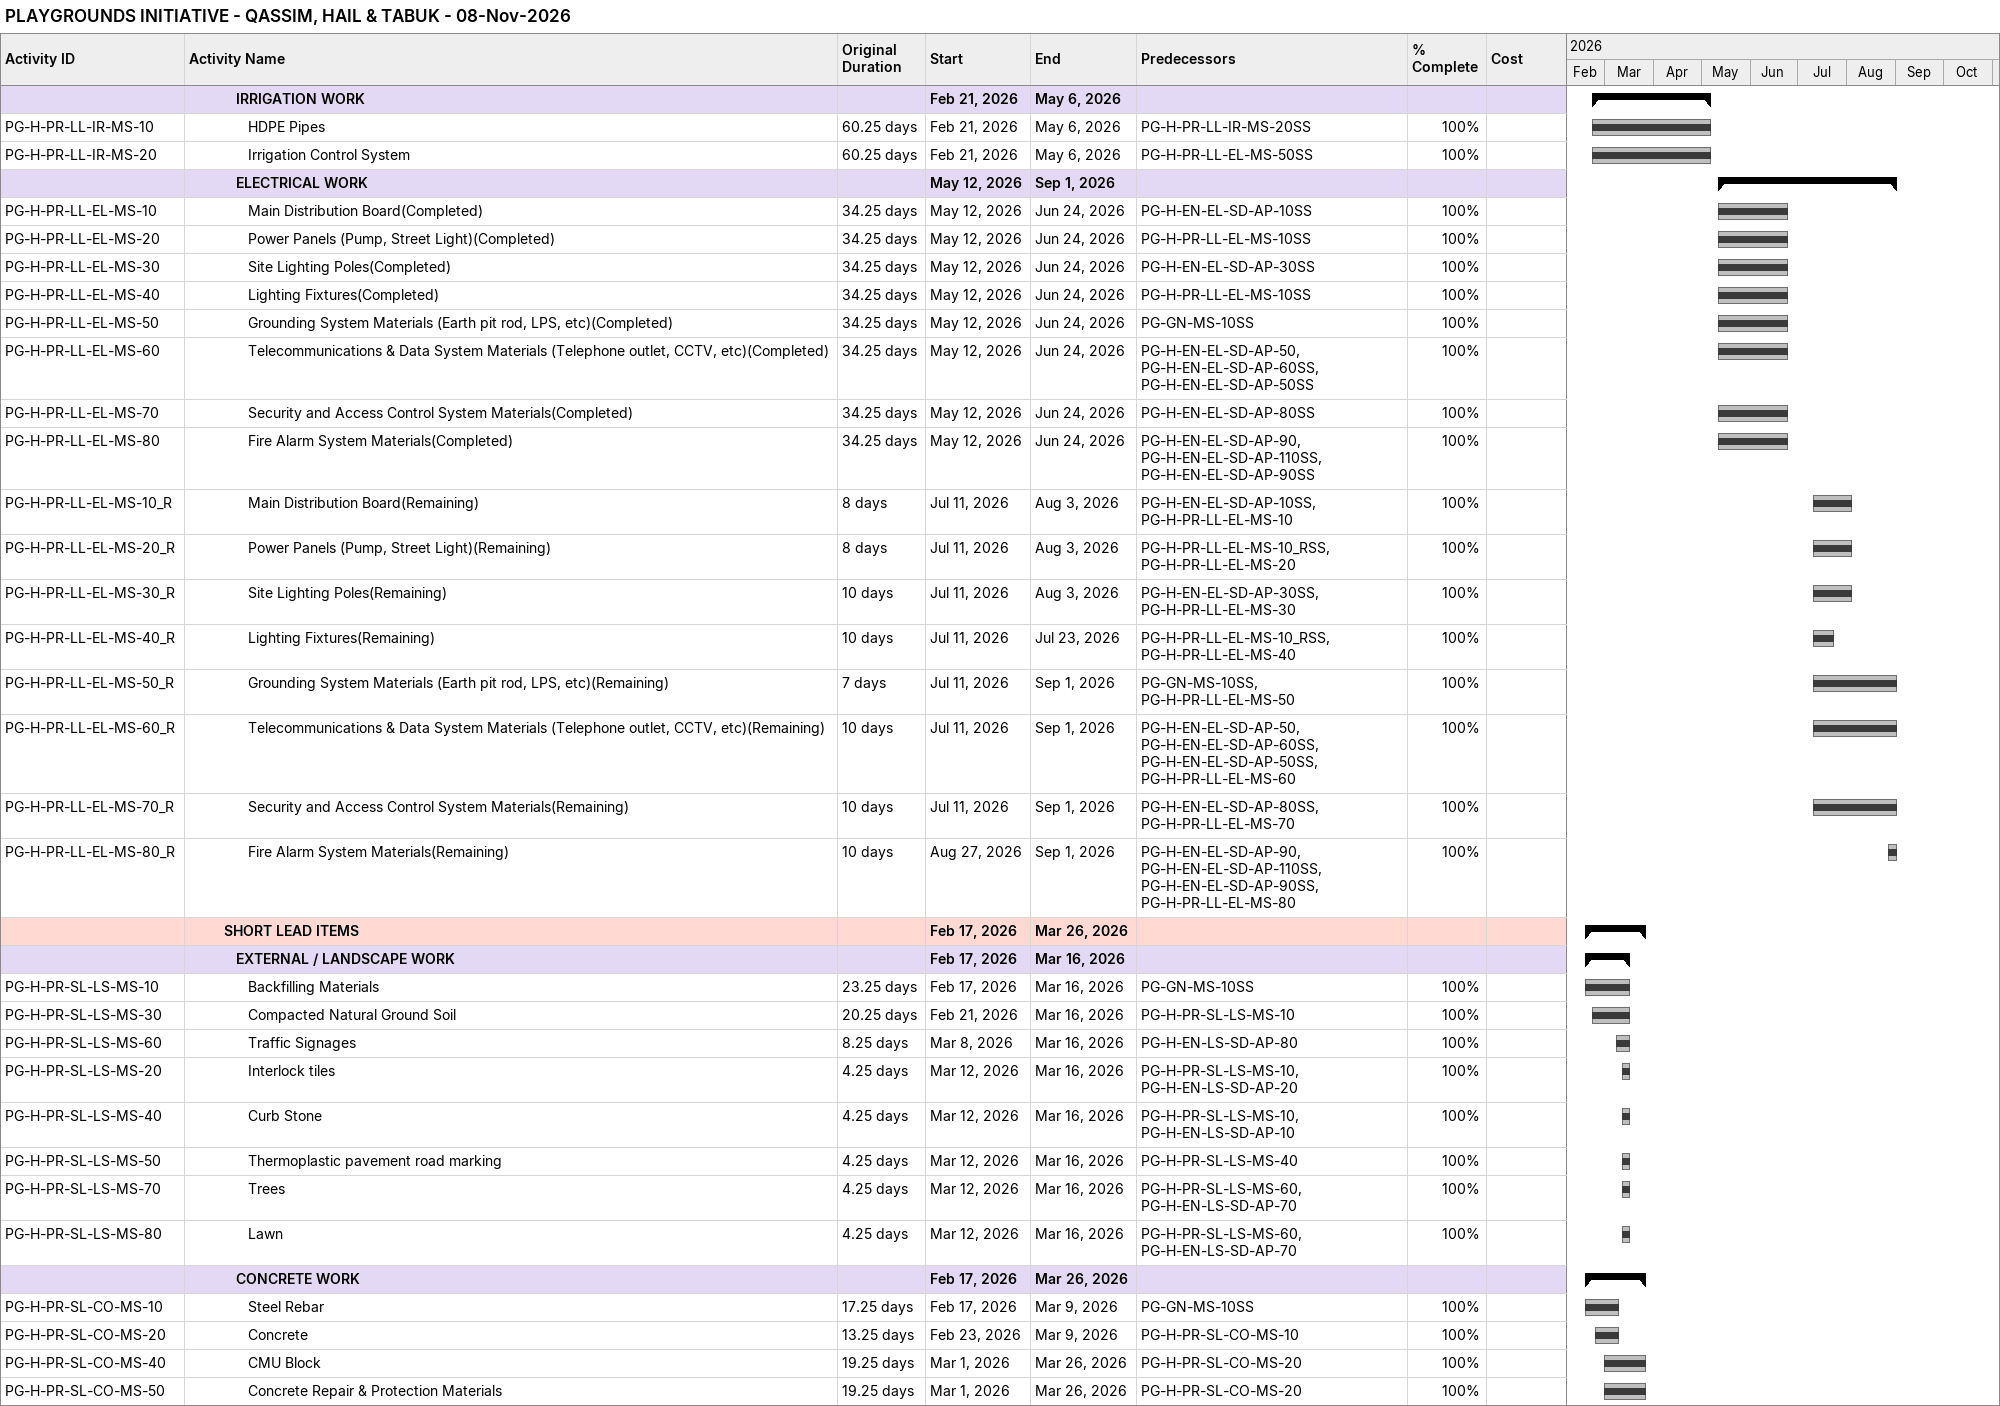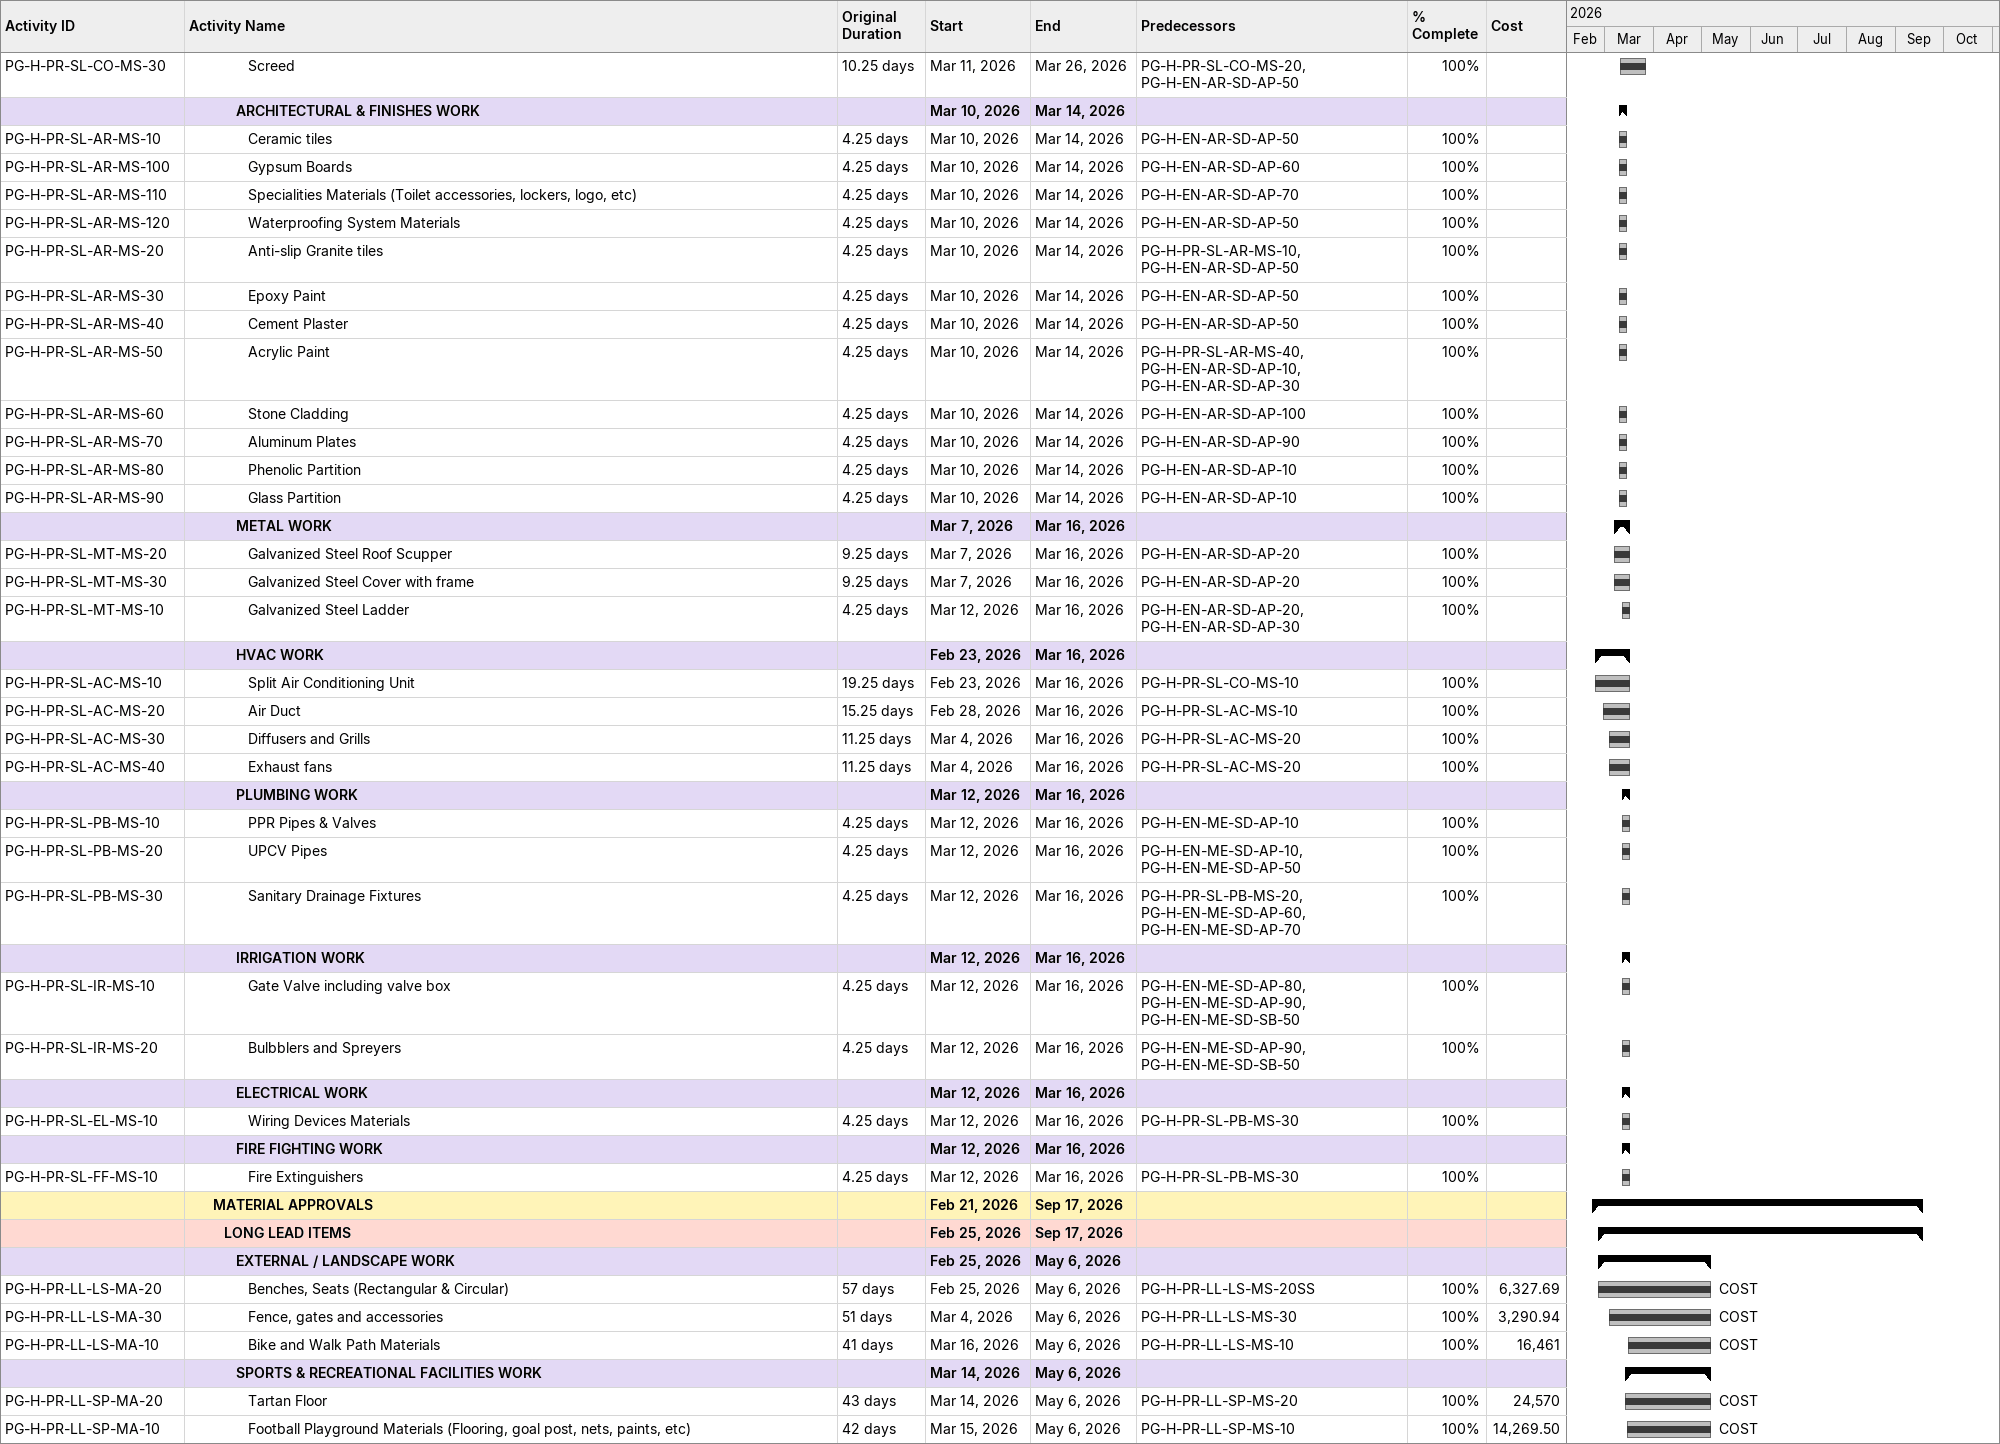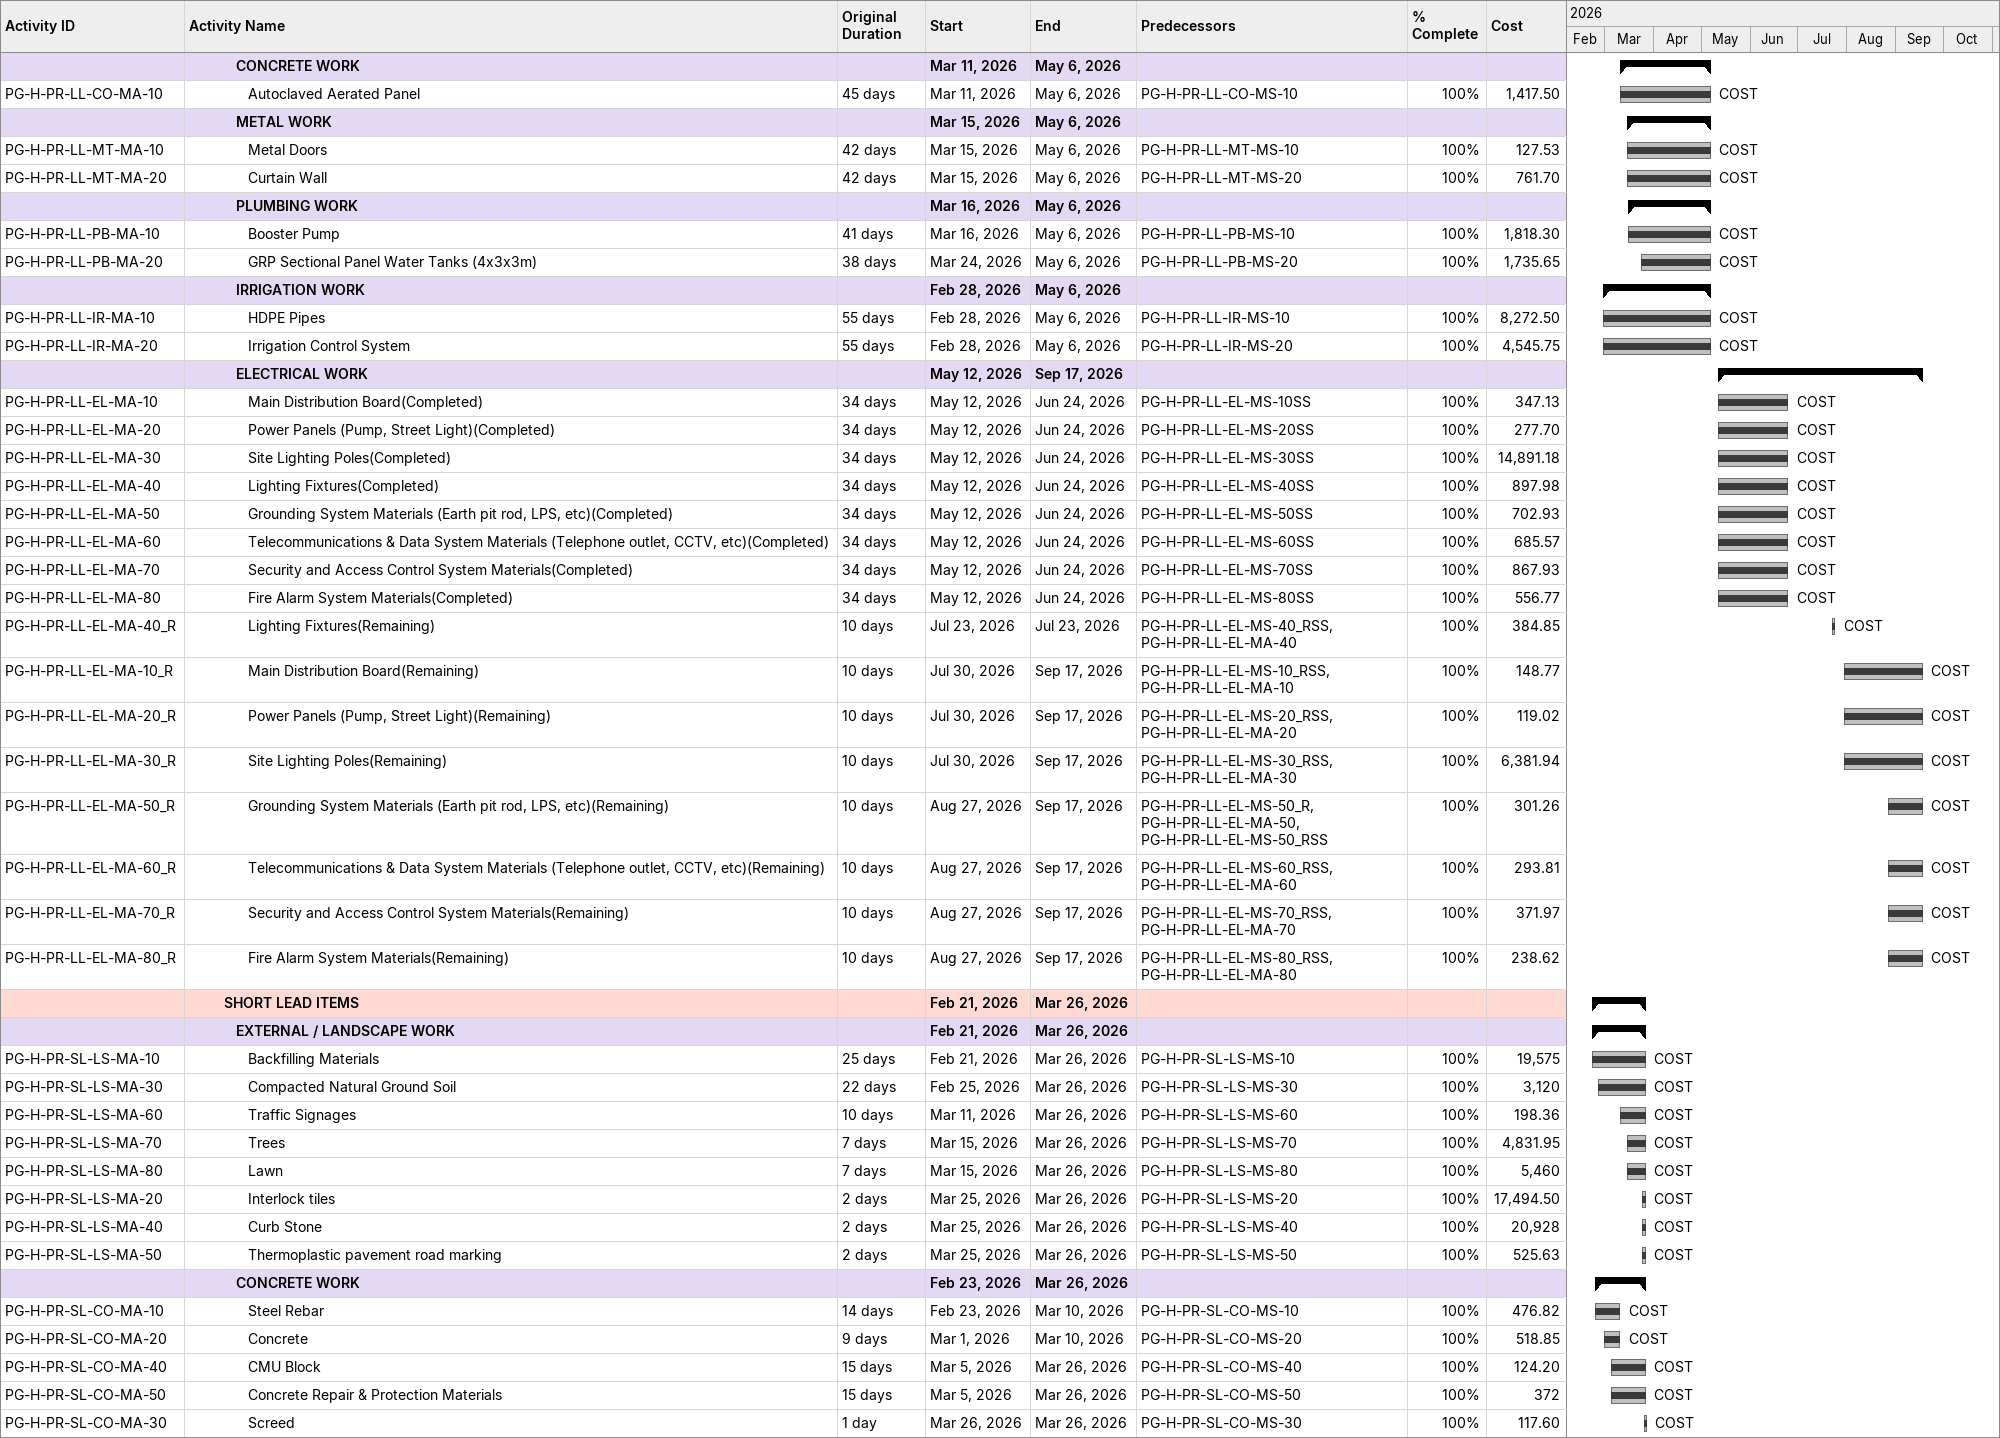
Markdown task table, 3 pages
PLAYGROUNDS INITIATIVE - QASSIM, HAIL & TABUK - 08-Nov-2026

| ID | Level | Task | Original duration | Start | Finish | Predecessors | Resources | % complete | Cost |
|---|---|---|---|---|---|---|---|---|---|
|  | 5 | **IRRIGATION WORK** |  | 2026-02-21 | 2026-05-06 |  |  |  |  |
| PG-H-PR-LL-IR-MS-10 | 6 | HDPE Pipes | 60.25d | 2026-02-21 | 2026-05-06 | PG-H-PR-LL-IR-MS-20SS |  | 100 |  |
| PG-H-PR-LL-IR-MS-20 | 6 | Irrigation Control System | 60.25d | 2026-02-21 | 2026-05-06 | PG-H-PR-LL-EL-MS-50SS |  | 100 |  |
|  | 5 | **ELECTRICAL WORK** |  | 2026-05-12 | 2026-09-01 |  |  |  |  |
| PG-H-PR-LL-EL-MS-10 | 6 | Main Distribution Board(Completed) | 34.25d | 2026-05-12 | 2026-06-24 | PG-H-EN-EL-SD-AP-10SS |  | 100 |  |
| PG-H-PR-LL-EL-MS-20 | 6 | Power Panels (Pump, Street Light)(Completed) | 34.25d | 2026-05-12 | 2026-06-24 | PG-H-PR-LL-EL-MS-10SS |  | 100 |  |
| PG-H-PR-LL-EL-MS-30 | 6 | Site Lighting Poles(Completed) | 34.25d | 2026-05-12 | 2026-06-24 | PG-H-EN-EL-SD-AP-30SS |  | 100 |  |
| PG-H-PR-LL-EL-MS-40 | 6 | Lighting Fixtures(Completed) | 34.25d | 2026-05-12 | 2026-06-24 | PG-H-PR-LL-EL-MS-10SS |  | 100 |  |
| PG-H-PR-LL-EL-MS-50 | 6 | Grounding System Materials (Earth pit rod, LPS, etc)(Completed) | 34.25d | 2026-05-12 | 2026-06-24 | PG-GN-MS-10SS |  | 100 |  |
| PG-H-PR-LL-EL-MS-60 | 6 | Telecommunications & Data System Materials (Telephone outlet, CCTV, etc)(Completed) | 34.25d | 2026-05-12 | 2026-06-24 | PG-H-EN-EL-SD-AP-50, PG-H-EN-EL-SD-AP-60SS, PG-H-EN-EL-SD-AP-50SS |  | 100 |  |
| PG-H-PR-LL-EL-MS-70 | 6 | Security and Access Control System Materials(Completed) | 34.25d | 2026-05-12 | 2026-06-24 | PG-H-EN-EL-SD-AP-80SS |  | 100 |  |
| PG-H-PR-LL-EL-MS-80 | 6 | Fire Alarm System Materials(Completed) | 34.25d | 2026-05-12 | 2026-06-24 | PG-H-EN-EL-SD-AP-90, PG-H-EN-EL-SD-AP-110SS, PG-H-EN-EL-SD-AP-90SS |  | 100 |  |
| PG-H-PR-LL-EL-MS-10_R | 6 | Main Distribution Board(Remaining) | 8d | 2026-07-11 | 2026-08-03 | PG-H-EN-EL-SD-AP-10SS, PG-H-PR-LL-EL-MS-10 |  | 100 |  |
| PG-H-PR-LL-EL-MS-20_R | 6 | Power Panels (Pump, Street Light)(Remaining) | 8d | 2026-07-11 | 2026-08-03 | PG-H-PR-LL-EL-MS-10_RSS, PG-H-PR-LL-EL-MS-20 |  | 100 |  |
| PG-H-PR-LL-EL-MS-30_R | 6 | Site Lighting Poles(Remaining) | 10d | 2026-07-11 | 2026-08-03 | PG-H-EN-EL-SD-AP-30SS, PG-H-PR-LL-EL-MS-30 |  | 100 |  |
| PG-H-PR-LL-EL-MS-40_R | 6 | Lighting Fixtures(Remaining) | 10d | 2026-07-11 | 2026-07-23 | PG-H-PR-LL-EL-MS-10_RSS, PG-H-PR-LL-EL-MS-40 |  | 100 |  |
| PG-H-PR-LL-EL-MS-50_R | 6 | Grounding System Materials (Earth pit rod, LPS, etc)(Remaining) | 7d | 2026-07-11 | 2026-09-01 | PG-GN-MS-10SS, PG-H-PR-LL-EL-MS-50 |  | 100 |  |
| PG-H-PR-LL-EL-MS-60_R | 6 | Telecommunications & Data System Materials (Telephone outlet, CCTV, etc)(Remaining) | 10d | 2026-07-11 | 2026-09-01 | PG-H-EN-EL-SD-AP-50, PG-H-EN-EL-SD-AP-60SS, PG-H-EN-EL-SD-AP-50SS, PG-H-PR-LL-EL-MS-60 |  | 100 |  |
| PG-H-PR-LL-EL-MS-70_R | 6 | Security and Access Control System Materials(Remaining) | 10d | 2026-07-11 | 2026-09-01 | PG-H-EN-EL-SD-AP-80SS, PG-H-PR-LL-EL-MS-70 |  | 100 |  |
| PG-H-PR-LL-EL-MS-80_R | 6 | Fire Alarm System Materials(Remaining) | 10d | 2026-08-27 | 2026-09-01 | PG-H-EN-EL-SD-AP-90, PG-H-EN-EL-SD-AP-110SS, PG-H-EN-EL-SD-AP-90SS, PG-H-PR-LL-EL-MS-80 |  | 100 |  |
|  | 4 | **SHORT LEAD ITEMS** |  | 2026-02-17 | 2026-03-26 |  |  |  |  |
|  | 5 | **EXTERNAL / LANDSCAPE WORK** |  | 2026-02-17 | 2026-03-16 |  |  |  |  |
| PG-H-PR-SL-LS-MS-10 | 6 | Backfilling Materials | 23.25d | 2026-02-17 | 2026-03-16 | PG-GN-MS-10SS |  | 100 |  |
| PG-H-PR-SL-LS-MS-30 | 6 | Compacted Natural Ground Soil | 20.25d | 2026-02-21 | 2026-03-16 | PG-H-PR-SL-LS-MS-10 |  | 100 |  |
| PG-H-PR-SL-LS-MS-60 | 6 | Traffic Signages | 8.25d | 2026-03-08 | 2026-03-16 | PG-H-EN-LS-SD-AP-80 |  | 100 |  |
| PG-H-PR-SL-LS-MS-20 | 6 | Interlock tiles | 4.25d | 2026-03-12 | 2026-03-16 | PG-H-PR-SL-LS-MS-10, PG-H-EN-LS-SD-AP-20 |  | 100 |  |
| PG-H-PR-SL-LS-MS-40 | 6 | Curb Stone | 4.25d | 2026-03-12 | 2026-03-16 | PG-H-PR-SL-LS-MS-10, PG-H-EN-LS-SD-AP-10 |  | 100 |  |
| PG-H-PR-SL-LS-MS-50 | 6 | Thermoplastic pavement road marking | 4.25d | 2026-03-12 | 2026-03-16 | PG-H-PR-SL-LS-MS-40 |  | 100 |  |
| PG-H-PR-SL-LS-MS-70 | 6 | Trees | 4.25d | 2026-03-12 | 2026-03-16 | PG-H-PR-SL-LS-MS-60, PG-H-EN-LS-SD-AP-70 |  | 100 |  |
| PG-H-PR-SL-LS-MS-80 | 6 | Lawn | 4.25d | 2026-03-12 | 2026-03-16 | PG-H-PR-SL-LS-MS-60, PG-H-EN-LS-SD-AP-70 |  | 100 |  |
|  | 5 | **CONCRETE WORK** |  | 2026-02-17 | 2026-03-26 |  |  |  |  |
| PG-H-PR-SL-CO-MS-10 | 6 | Steel Rebar | 17.25d | 2026-02-17 | 2026-03-09 | PG-GN-MS-10SS |  | 100 |  |
| PG-H-PR-SL-CO-MS-20 | 6 | Concrete | 13.25d | 2026-02-23 | 2026-03-09 | PG-H-PR-SL-CO-MS-10 |  | 100 |  |
| PG-H-PR-SL-CO-MS-40 | 6 | CMU Block | 19.25d | 2026-03-01 | 2026-03-26 | PG-H-PR-SL-CO-MS-20 |  | 100 |  |
| PG-H-PR-SL-CO-MS-50 | 6 | Concrete Repair & Protection Materials | 19.25d | 2026-03-01 | 2026-03-26 | PG-H-PR-SL-CO-MS-20 |  | 100 |  |
| PG-H-PR-SL-CO-MS-30 | 6 | Screed | 10.25d | 2026-03-11 | 2026-03-26 | PG-H-PR-SL-CO-MS-20, PG-H-EN-AR-SD-AP-50 |  | 100 |  |
|  | 5 | **ARCHITECTURAL & FINISHES WORK** |  | 2026-03-10 | 2026-03-14 |  |  |  |  |
| PG-H-PR-SL-AR-MS-10 | 6 | Ceramic tiles | 4.25d | 2026-03-10 | 2026-03-14 | PG-H-EN-AR-SD-AP-50 |  | 100 |  |
| PG-H-PR-SL-AR-MS-100 | 6 | Gypsum Boards | 4.25d | 2026-03-10 | 2026-03-14 | PG-H-EN-AR-SD-AP-60 |  | 100 |  |
| PG-H-PR-SL-AR-MS-110 | 6 | Specialities Materials (Toilet accessories, lockers, logo, etc) | 4.25d | 2026-03-10 | 2026-03-14 | PG-H-EN-AR-SD-AP-70 |  | 100 |  |
| PG-H-PR-SL-AR-MS-120 | 6 | Waterproofing System Materials | 4.25d | 2026-03-10 | 2026-03-14 | PG-H-EN-AR-SD-AP-50 |  | 100 |  |
| PG-H-PR-SL-AR-MS-20 | 6 | Anti-slip Granite tiles | 4.25d | 2026-03-10 | 2026-03-14 | PG-H-PR-SL-AR-MS-10, PG-H-EN-AR-SD-AP-50 |  | 100 |  |
| PG-H-PR-SL-AR-MS-30 | 6 | Epoxy Paint | 4.25d | 2026-03-10 | 2026-03-14 | PG-H-EN-AR-SD-AP-50 |  | 100 |  |
| PG-H-PR-SL-AR-MS-40 | 6 | Cement Plaster | 4.25d | 2026-03-10 | 2026-03-14 | PG-H-EN-AR-SD-AP-50 |  | 100 |  |
| PG-H-PR-SL-AR-MS-50 | 6 | Acrylic Paint | 4.25d | 2026-03-10 | 2026-03-14 | PG-H-PR-SL-AR-MS-40, PG-H-EN-AR-SD-AP-10, PG-H-EN-AR-SD-AP-30 |  | 100 |  |
| PG-H-PR-SL-AR-MS-60 | 6 | Stone Cladding | 4.25d | 2026-03-10 | 2026-03-14 | PG-H-EN-AR-SD-AP-100 |  | 100 |  |
| PG-H-PR-SL-AR-MS-70 | 6 | Aluminum Plates | 4.25d | 2026-03-10 | 2026-03-14 | PG-H-EN-AR-SD-AP-90 |  | 100 |  |
| PG-H-PR-SL-AR-MS-80 | 6 | Phenolic Partition | 4.25d | 2026-03-10 | 2026-03-14 | PG-H-EN-AR-SD-AP-10 |  | 100 |  |
| PG-H-PR-SL-AR-MS-90 | 6 | Glass Partition | 4.25d | 2026-03-10 | 2026-03-14 | PG-H-EN-AR-SD-AP-10 |  | 100 |  |
|  | 5 | **METAL WORK** |  | 2026-03-07 | 2026-03-16 |  |  |  |  |
| PG-H-PR-SL-MT-MS-20 | 6 | Galvanized Steel Roof Scupper | 9.25d | 2026-03-07 | 2026-03-16 | PG-H-EN-AR-SD-AP-20 |  | 100 |  |
| PG-H-PR-SL-MT-MS-30 | 6 | Galvanized Steel Cover with frame | 9.25d | 2026-03-07 | 2026-03-16 | PG-H-EN-AR-SD-AP-20 |  | 100 |  |
| PG-H-PR-SL-MT-MS-10 | 6 | Galvanized Steel Ladder | 4.25d | 2026-03-12 | 2026-03-16 | PG-H-EN-AR-SD-AP-20, PG-H-EN-AR-SD-AP-30 |  | 100 |  |
|  | 5 | **HVAC WORK** |  | 2026-02-23 | 2026-03-16 |  |  |  |  |
| PG-H-PR-SL-AC-MS-10 | 6 | Split Air Conditioning Unit | 19.25d | 2026-02-23 | 2026-03-16 | PG-H-PR-SL-CO-MS-10 |  | 100 |  |
| PG-H-PR-SL-AC-MS-20 | 6 | Air Duct | 15.25d | 2026-02-28 | 2026-03-16 | PG-H-PR-SL-AC-MS-10 |  | 100 |  |
| PG-H-PR-SL-AC-MS-30 | 6 | Diffusers and Grills | 11.25d | 2026-03-04 | 2026-03-16 | PG-H-PR-SL-AC-MS-20 |  | 100 |  |
| PG-H-PR-SL-AC-MS-40 | 6 | Exhaust fans | 11.25d | 2026-03-04 | 2026-03-16 | PG-H-PR-SL-AC-MS-20 |  | 100 |  |
|  | 5 | **PLUMBING WORK** |  | 2026-03-12 | 2026-03-16 |  |  |  |  |
| PG-H-PR-SL-PB-MS-10 | 6 | PPR Pipes & Valves | 4.25d | 2026-03-12 | 2026-03-16 | PG-H-EN-ME-SD-AP-10 |  | 100 |  |
| PG-H-PR-SL-PB-MS-20 | 6 | UPCV Pipes | 4.25d | 2026-03-12 | 2026-03-16 | PG-H-EN-ME-SD-AP-10, PG-H-EN-ME-SD-AP-50 |  | 100 |  |
| PG-H-PR-SL-PB-MS-30 | 6 | Sanitary Drainage Fixtures | 4.25d | 2026-03-12 | 2026-03-16 | PG-H-PR-SL-PB-MS-20, PG-H-EN-ME-SD-AP-60, PG-H-EN-ME-SD-AP-70 |  | 100 |  |
|  | 5 | **IRRIGATION WORK** |  | 2026-03-12 | 2026-03-16 |  |  |  |  |
| PG-H-PR-SL-IR-MS-10 | 6 | Gate Valve including valve box | 4.25d | 2026-03-12 | 2026-03-16 | PG-H-EN-ME-SD-AP-80, PG-H-EN-ME-SD-AP-90, PG-H-EN-ME-SD-SB-50 |  | 100 |  |
| PG-H-PR-SL-IR-MS-20 | 6 | Bulbblers and Spreyers | 4.25d | 2026-03-12 | 2026-03-16 | PG-H-EN-ME-SD-AP-90, PG-H-EN-ME-SD-SB-50 |  | 100 |  |
|  | 5 | **ELECTRICAL WORK** |  | 2026-03-12 | 2026-03-16 |  |  |  |  |
| PG-H-PR-SL-EL-MS-10 | 6 | Wiring Devices Materials | 4.25d | 2026-03-12 | 2026-03-16 | PG-H-PR-SL-PB-MS-30 |  | 100 |  |
|  | 5 | **FIRE FIGHTING WORK** |  | 2026-03-12 | 2026-03-16 |  |  |  |  |
| PG-H-PR-SL-FF-MS-10 | 6 | Fire Extinguishers | 4.25d | 2026-03-12 | 2026-03-16 | PG-H-PR-SL-PB-MS-30 |  | 100 |  |
|  | 3 | **MATERIAL APPROVALS** |  | 2026-02-21 | 2026-09-17 |  |  |  |  |
|  | 4 | **LONG LEAD ITEMS** |  | 2026-02-25 | 2026-09-17 |  |  |  |  |
|  | 5 | **EXTERNAL / LANDSCAPE WORK** |  | 2026-02-25 | 2026-05-06 |  |  |  |  |
| PG-H-PR-LL-LS-MA-20 | 6 | Benches, Seats (Rectangular & Circular) | 57d | 2026-02-25 | 2026-05-06 | PG-H-PR-LL-LS-MS-20SS | COST | 100 | 6327.69 |
| PG-H-PR-LL-LS-MA-30 | 6 | Fence, gates and accessories | 51d | 2026-03-04 | 2026-05-06 | PG-H-PR-LL-LS-MS-30 | COST | 100 | 3290.94 |
| PG-H-PR-LL-LS-MA-10 | 6 | Bike and Walk Path Materials | 41d | 2026-03-16 | 2026-05-06 | PG-H-PR-LL-LS-MS-10 | COST | 100 | 16461 |
|  | 5 | **SPORTS & RECREATIONAL FACILITIES WORK** |  | 2026-03-14 | 2026-05-06 |  |  |  |  |
| PG-H-PR-LL-SP-MA-20 | 6 | Tartan Floor | 43d | 2026-03-14 | 2026-05-06 | PG-H-PR-LL-SP-MS-20 | COST | 100 | 24570 |
| PG-H-PR-LL-SP-MA-10 | 6 | Football Playground Materials (Flooring, goal post, nets, paints, etc) | 42d | 2026-03-15 | 2026-05-06 | PG-H-PR-LL-SP-MS-10 | COST | 100 | 14269.50 |
|  | 5 | **CONCRETE WORK** |  | 2026-03-11 | 2026-05-06 |  |  |  |  |
| PG-H-PR-LL-CO-MA-10 | 6 | Autoclaved Aerated Panel | 45d | 2026-03-11 | 2026-05-06 | PG-H-PR-LL-CO-MS-10 | COST | 100 | 1417.50 |
|  | 5 | **METAL WORK** |  | 2026-03-15 | 2026-05-06 |  |  |  |  |
| PG-H-PR-LL-MT-MA-10 | 6 | Metal Doors | 42d | 2026-03-15 | 2026-05-06 | PG-H-PR-LL-MT-MS-10 | COST | 100 | 127.53 |
| PG-H-PR-LL-MT-MA-20 | 6 | Curtain Wall | 42d | 2026-03-15 | 2026-05-06 | PG-H-PR-LL-MT-MS-20 | COST | 100 | 761.70 |
|  | 5 | **PLUMBING WORK** |  | 2026-03-16 | 2026-05-06 |  |  |  |  |
| PG-H-PR-LL-PB-MA-10 | 6 | Booster Pump | 41d | 2026-03-16 | 2026-05-06 | PG-H-PR-LL-PB-MS-10 | COST | 100 | 1818.30 |
| PG-H-PR-LL-PB-MA-20 | 6 | GRP Sectional Panel Water Tanks (4x3x3m) | 38d | 2026-03-24 | 2026-05-06 | PG-H-PR-LL-PB-MS-20 | COST | 100 | 1735.65 |
|  | 5 | **IRRIGATION WORK** |  | 2026-02-28 | 2026-05-06 |  |  |  |  |
| PG-H-PR-LL-IR-MA-10 | 6 | HDPE Pipes | 55d | 2026-02-28 | 2026-05-06 | PG-H-PR-LL-IR-MS-10 | COST | 100 | 8272.50 |
| PG-H-PR-LL-IR-MA-20 | 6 | Irrigation Control System | 55d | 2026-02-28 | 2026-05-06 | PG-H-PR-LL-IR-MS-20 | COST | 100 | 4545.75 |
|  | 5 | **ELECTRICAL WORK** |  | 2026-05-12 | 2026-09-17 |  |  |  |  |
| PG-H-PR-LL-EL-MA-10 | 6 | Main Distribution Board(Completed) | 34d | 2026-05-12 | 2026-06-24 | PG-H-PR-LL-EL-MS-10SS | COST | 100 | 347.13 |
| PG-H-PR-LL-EL-MA-20 | 6 | Power Panels (Pump, Street Light)(Completed) | 34d | 2026-05-12 | 2026-06-24 | PG-H-PR-LL-EL-MS-20SS | COST | 100 | 277.70 |
| PG-H-PR-LL-EL-MA-30 | 6 | Site Lighting Poles(Completed) | 34d | 2026-05-12 | 2026-06-24 | PG-H-PR-LL-EL-MS-30SS | COST | 100 | 14891.18 |
| PG-H-PR-LL-EL-MA-40 | 6 | Lighting Fixtures(Completed) | 34d | 2026-05-12 | 2026-06-24 | PG-H-PR-LL-EL-MS-40SS | COST | 100 | 897.98 |
| PG-H-PR-LL-EL-MA-50 | 6 | Grounding System Materials (Earth pit rod, LPS, etc)(Completed) | 34d | 2026-05-12 | 2026-06-24 | PG-H-PR-LL-EL-MS-50SS | COST | 100 | 702.93 |
| PG-H-PR-LL-EL-MA-60 | 6 | Telecommunications & Data System Materials (Telephone outlet, CCTV, etc)(Completed) | 34d | 2026-05-12 | 2026-06-24 | PG-H-PR-LL-EL-MS-60SS | COST | 100 | 685.57 |
| PG-H-PR-LL-EL-MA-70 | 6 | Security and Access Control System Materials(Completed) | 34d | 2026-05-12 | 2026-06-24 | PG-H-PR-LL-EL-MS-70SS | COST | 100 | 867.93 |
| PG-H-PR-LL-EL-MA-80 | 6 | Fire Alarm System Materials(Completed) | 34d | 2026-05-12 | 2026-06-24 | PG-H-PR-LL-EL-MS-80SS | COST | 100 | 556.77 |
| PG-H-PR-LL-EL-MA-40_R | 6 | Lighting Fixtures(Remaining) | 10d | 2026-07-23 | 2026-07-23 | PG-H-PR-LL-EL-MS-40_RSS, PG-H-PR-LL-EL-MA-40 | COST | 100 | 384.85 |
| PG-H-PR-LL-EL-MA-10_R | 6 | Main Distribution Board(Remaining) | 10d | 2026-07-30 | 2026-09-17 | PG-H-PR-LL-EL-MS-10_RSS, PG-H-PR-LL-EL-MA-10 | COST | 100 | 148.77 |
| PG-H-PR-LL-EL-MA-20_R | 6 | Power Panels (Pump, Street Light)(Remaining) | 10d | 2026-07-30 | 2026-09-17 | PG-H-PR-LL-EL-MS-20_RSS, PG-H-PR-LL-EL-MA-20 | COST | 100 | 119.02 |
| PG-H-PR-LL-EL-MA-30_R | 6 | Site Lighting Poles(Remaining) | 10d | 2026-07-30 | 2026-09-17 | PG-H-PR-LL-EL-MS-30_RSS, PG-H-PR-LL-EL-MA-30 | COST | 100 | 6381.94 |
| PG-H-PR-LL-EL-MA-50_R | 6 | Grounding System Materials (Earth pit rod, LPS, etc)(Remaining) | 10d | 2026-08-27 | 2026-09-17 | PG-H-PR-LL-EL-MS-50_R, PG-H-PR-LL-EL-MA-50, PG-H-PR-LL-EL-MS-50_RSS | COST | 100 | 301.26 |
| PG-H-PR-LL-EL-MA-60_R | 6 | Telecommunications & Data System Materials (Telephone outlet, CCTV, etc)(Remaining) | 10d | 2026-08-27 | 2026-09-17 | PG-H-PR-LL-EL-MS-60_RSS, PG-H-PR-LL-EL-MA-60 | COST | 100 | 293.81 |
| PG-H-PR-LL-EL-MA-70_R | 6 | Security and Access Control System Materials(Remaining) | 10d | 2026-08-27 | 2026-09-17 | PG-H-PR-LL-EL-MS-70_RSS, PG-H-PR-LL-EL-MA-70 | COST | 100 | 371.97 |
| PG-H-PR-LL-EL-MA-80_R | 6 | Fire Alarm System Materials(Remaining) | 10d | 2026-08-27 | 2026-09-17 | PG-H-PR-LL-EL-MS-80_RSS, PG-H-PR-LL-EL-MA-80 | COST | 100 | 238.62 |
|  | 4 | **SHORT LEAD ITEMS** |  | 2026-02-21 | 2026-03-26 |  |  |  |  |
|  | 5 | **EXTERNAL / LANDSCAPE WORK** |  | 2026-02-21 | 2026-03-26 |  |  |  |  |
| PG-H-PR-SL-LS-MA-10 | 6 | Backfilling Materials | 25d | 2026-02-21 | 2026-03-26 | PG-H-PR-SL-LS-MS-10 | COST | 100 | 19575 |
| PG-H-PR-SL-LS-MA-30 | 6 | Compacted Natural Ground Soil | 22d | 2026-02-25 | 2026-03-26 | PG-H-PR-SL-LS-MS-30 | COST | 100 | 3120 |
| PG-H-PR-SL-LS-MA-60 | 6 | Traffic Signages | 10d | 2026-03-11 | 2026-03-26 | PG-H-PR-SL-LS-MS-60 | COST | 100 | 198.36 |
| PG-H-PR-SL-LS-MA-70 | 6 | Trees | 7d | 2026-03-15 | 2026-03-26 | PG-H-PR-SL-LS-MS-70 | COST | 100 | 4831.95 |
| PG-H-PR-SL-LS-MA-80 | 6 | Lawn | 7d | 2026-03-15 | 2026-03-26 | PG-H-PR-SL-LS-MS-80 | COST | 100 | 5460 |
| PG-H-PR-SL-LS-MA-20 | 6 | Interlock tiles | 2d | 2026-03-25 | 2026-03-26 | PG-H-PR-SL-LS-MS-20 | COST | 100 | 17494.50 |
| PG-H-PR-SL-LS-MA-40 | 6 | Curb Stone | 2d | 2026-03-25 | 2026-03-26 | PG-H-PR-SL-LS-MS-40 | COST | 100 | 20928 |
| PG-H-PR-SL-LS-MA-50 | 6 | Thermoplastic pavement road marking | 2d | 2026-03-25 | 2026-03-26 | PG-H-PR-SL-LS-MS-50 | COST | 100 | 525.63 |
|  | 5 | **CONCRETE WORK** |  | 2026-02-23 | 2026-03-26 |  |  |  |  |
| PG-H-PR-SL-CO-MA-10 | 6 | Steel Rebar | 14d | 2026-02-23 | 2026-03-10 | PG-H-PR-SL-CO-MS-10 | COST | 100 | 476.82 |
| PG-H-PR-SL-CO-MA-20 | 6 | Concrete | 9d | 2026-03-01 | 2026-03-10 | PG-H-PR-SL-CO-MS-20 | COST | 100 | 518.85 |
| PG-H-PR-SL-CO-MA-40 | 6 | CMU Block | 15d | 2026-03-05 | 2026-03-26 | PG-H-PR-SL-CO-MS-40 | COST | 100 | 124.20 |
| PG-H-PR-SL-CO-MA-50 | 6 | Concrete Repair & Protection Materials | 15d | 2026-03-05 | 2026-03-26 | PG-H-PR-SL-CO-MS-50 | COST | 100 | 372 |
| PG-H-PR-SL-CO-MA-30 | 6 | Screed | 1d | 2026-03-26 | 2026-03-26 | PG-H-PR-SL-CO-MS-30 | COST | 100 | 117.60 |
